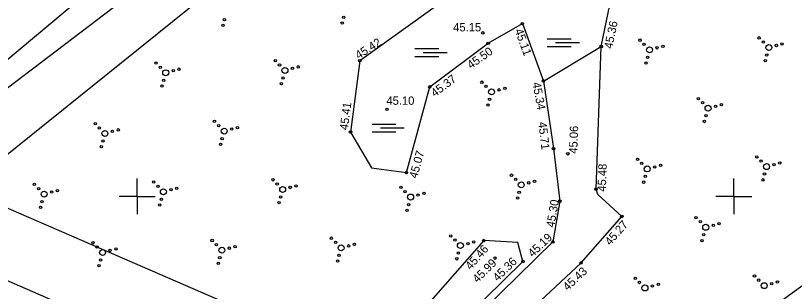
# Model space of a CAD drawing. Extents: x 634183 to 657565, y 6456707 to 6475529.
# Drawn here: x 636689.8 to 636755.1, y 6460092 to 6460115.2 of the extents above; entities that cross this region are included whole.
import ezdxf

# ---------------------------------------------------------------- set-up
doc = ezdxf.new("R2010")
doc.units = 0
for name, color, linetype in [('HALJASTUS', 7, 'Continuous'), ('KORGUS', 7, 'Continuous'), ('VEEKOGU', 7, 'Continuous'), ('VORK', 7, 'Continuous')]:
    doc.layers.add(name, color=color, linetype=linetype)

msp = doc.modelspace()

# ---------------------------------------------------------------- linework, layer by layer
at = {"layer": 'HALJASTUS'}
for p, q in [((636734.375, 6460113.24), (636736.38, 6460113.24)), ((636734.042, 6460109.69), (636738.892, 6460112.59)), ((636734.375, 6460112.59), (636736.38, 6460112.59)), ((636735.07, 6460112.915), (636737.07, 6460112.915)), ((636723.281, 6460112.409), (636725.286, 6460112.409)), ((636723.976, 6460112.084), (636725.976, 6460112.084)), ((636723.281, 6460111.759), (636725.286, 6460111.759)), ((636719.687, 6460106.073), (636721.692, 6460106.073)), ((636719.687, 6460105.423), (636721.692, 6460105.423)), ((636720.382, 6460105.748), (636722.382, 6460105.748))]:
    msp.add_line(p, q, dxfattribs=at)
for points in [[(636671.813, 6460097.001), (636701.179, 6460121.614), (636721.874, 6460137.342), (636732.052, 6460144.263), (636733.111, 6460151.366), (636733.177, 6460171.796), (636732.489, 6460188.414), (636729.206, 6460188.446), (636728.454, 6460172.023), (636730.055, 6460150.79), (636728.482, 6460146.513), (636719.7, 6460139.327), (636698.692, 6460123.923), (636675.304, 6460106.222), (636664.142, 6460111.444), (636660.181, 6460110.099), (636659.807, 6460107.364), (636672.209, 6460102.688), (636669.374, 6460098.213)], [(636722.024, 6460078.923), (636723.02, 6460080.937), (636724.924, 6460081.804), (636726.859, 6460080.355), (636731.336, 6460082.594), (636733.604, 6460076.013), (636747.219, 6460086.329), (636763.475, 6460098.111), (636775.195, 6460106.795), (636777.472, 6460109.452), (636779.513, 6460110.051), (636780.832, 6460108.729), (636781.454, 6460106.099), (636779.859, 6460104.343), (636777.492, 6460103.745), (636765.757, 6460095.112), (636749.648, 6460083.582), (636730.763, 6460067.118), (636729.024, 6460068.349), (636729.936, 6460072.005)], [(636710.95, 6460081.21), (636717.114, 6460080.761), (636721.117, 6460083.501), (636732.334, 6460094.54), (636731.901, 6460096.13), (636729.044, 6460096.294), (636720.143, 6460086.154), (636714.855, 6460087.822), (636687.301, 6460099.796), (636684.456, 6460099.799), (636682.449, 6460097.611), (636685.762, 6460094.395), (636710.385, 6460083.662)]]:
    msp.add_lwpolyline(points, close=True, dxfattribs=at)
for centre, radius in [((636707.32, 6460114.848), 0.1), ((636717.184, 6460114.558), 0.1), ((636717.315, 6460115.043), 0.1), ((636707.189, 6460114.364), 0.1), ((636752.125, 6460113.313), 0.1), ((636742.13, 6460113.119), 0.1), ((636742.483, 6460112.765), 0.1), ((636743.572, 6460112.476), 0.1), ((636744.056, 6460112.606), 0.1), ((636752.478, 6460112.96), 0.1), ((636752.938, 6460112.5), 0.25), ((636753.567, 6460112.67), 0.1), ((636754.051, 6460112.801), 0.1), ((636742.943, 6460112.306), 0.25), ((636752.768, 6460111.871), 0.1), ((636701.581, 6460111.196), 0.1), ((636711.576, 6460111.39), 0.1), ((636742.642, 6460111.192), 0.1), ((636742.773, 6460111.676), 0.1), ((636752.637, 6460111.387), 0.1), ((636701.935, 6460110.842), 0.1), ((636702.395, 6460110.383), 0.25), ((636703.024, 6460110.552), 0.1), ((636703.508, 6460110.683), 0.1), ((636711.93, 6460111.037), 0.1), ((636712.39, 6460110.577), 0.25), ((636713.019, 6460110.747), 0.1), ((636713.503, 6460110.878), 0.1), ((636712.22, 6460109.948), 0.1), ((636702.094, 6460109.269), 0.1), ((636702.225, 6460109.753), 0.1), ((636712.089, 6460109.463), 0.1), ((636728.888, 6460109.591), 0.1), ((636729.242, 6460109.237), 0.1), ((636729.701, 6460108.777), 0.25), ((636730.331, 6460108.947), 0.1), ((636730.815, 6460109.078), 0.1), ((636729.531, 6460108.148), 0.1), ((636747.03, 6460108.219), 0.1), ((636729.401, 6460107.664), 0.1), ((636747.383, 6460107.865), 0.1), ((636747.843, 6460107.406), 0.25), ((636748.472, 6460107.575), 0.1), ((636748.957, 6460107.706), 0.1), ((636747.673, 6460106.776), 0.1), ((636696.487, 6460106.101), 0.1), ((636706.482, 6460106.296), 0.1), ((636747.542, 6460106.292), 0.1), ((636696.84, 6460105.748), 0.1), ((636697.3, 6460105.288), 0.25), ((636697.929, 6460105.458), 0.1), ((636698.414, 6460105.589), 0.1), ((636706.835, 6460105.942), 0.1), ((636707.295, 6460105.482), 0.25), ((636707.924, 6460105.652), 0.1), ((636708.409, 6460105.783), 0.1), ((636697.13, 6460104.659), 0.1), ((636707.125, 6460104.853), 0.1), ((636696.999, 6460104.174), 0.1), ((636706.994, 6460104.369), 0.1), ((636741.935, 6460103.124), 0.1), ((636742.289, 6460102.77), 0.1), ((636751.93, 6460103.318), 0.1), ((636752.284, 6460102.965), 0.1), ((636753.857, 6460102.806), 0.1), ((636742.748, 6460102.311), 0.25), ((636743.378, 6460102.481), 0.1), ((636743.862, 6460102.611), 0.1), ((636752.743, 6460102.505), 0.25), ((636753.373, 6460102.675), 0.1), ((636711.382, 6460101.395), 0.1), ((636731.372, 6460101.784), 0.1), ((636731.725, 6460101.431), 0.1), ((636742.579, 6460101.682), 0.1), ((636752.443, 6460101.392), 0.1), ((636752.574, 6460101.876), 0.1), ((636691.392, 6460101.006), 0.1), ((636701.387, 6460101.201), 0.1), ((636701.741, 6460100.847), 0.1), ((636711.735, 6460101.042), 0.1), ((636712.195, 6460100.582), 0.25), ((636712.824, 6460100.752), 0.1), ((636713.309, 6460100.883), 0.1), ((636722.104, 6460100.762), 0.1), ((636732.185, 6460100.971), 0.25), ((636732.814, 6460101.141), 0.1), ((636733.299, 6460101.272), 0.1), ((636742.448, 6460101.197), 0.1), ((636691.746, 6460100.653), 0.1), ((636692.205, 6460100.193), 0.25), ((636692.835, 6460100.363), 0.1), ((636693.319, 6460100.494), 0.1), ((636702.2, 6460100.388), 0.25), ((636702.829, 6460100.557), 0.1), ((636703.314, 6460100.688), 0.1), ((636722.458, 6460100.408), 0.1), ((636722.918, 6460099.948), 0.25), ((636723.547, 6460100.118), 0.1), ((636724.031, 6460100.249), 0.1), ((636732.015, 6460100.342), 0.1), ((636692.035, 6460099.564), 0.1), ((636702.03, 6460099.758), 0.1), ((636711.895, 6460099.469), 0.1), ((636712.025, 6460099.953), 0.1), ((636731.884, 6460099.857), 0.1), ((636691.905, 6460099.08), 0.1), ((636701.9, 6460099.274), 0.1), ((636722.617, 6460098.835), 0.1), ((636722.748, 6460099.319), 0.1), ((636746.835, 6460098.224), 0.1), ((636747.189, 6460097.87), 0.1), ((636747.649, 6460097.411), 0.25), ((636748.278, 6460097.58), 0.1), ((636748.762, 6460097.711), 0.1), ((636706.287, 6460096.301), 0.1), ((636716.282, 6460096.495), 0.1), ((636726.277, 6460096.69), 0.1), ((636726.631, 6460096.336), 0.1), ((636728.204, 6460096.177), 0.1), ((636747.348, 6460096.297), 0.1), ((636747.479, 6460096.781), 0.1), ((636696.292, 6460096.106), 0.1), ((636696.646, 6460095.753), 0.1), ((636698.219, 6460095.594), 0.1), ((636706.641, 6460095.947), 0.1), ((636707.1, 6460095.487), 0.25), ((636707.73, 6460095.657), 0.1), ((636708.214, 6460095.788), 0.1), ((636716.636, 6460096.142), 0.1), ((636717.095, 6460095.682), 0.25), ((636717.725, 6460095.852), 0.1), ((636718.209, 6460095.982), 0.1), ((636727.09, 6460095.876), 0.25), ((636727.72, 6460096.046), 0.1), ((636697.105, 6460095.293), 0.25), ((636697.735, 6460095.463), 0.1), ((636706.931, 6460094.858), 0.1), ((636716.926, 6460095.053), 0.1), ((636726.921, 6460095.247), 0.1), ((636696.936, 6460094.664), 0.1), ((636706.8, 6460094.374), 0.1), ((636716.795, 6460094.568), 0.1), ((636726.79, 6460094.763), 0.1), ((636696.805, 6460094.179), 0.1), ((636741.741, 6460093.129), 0.1), ((636751.736, 6460093.324), 0.1), ((636752.089, 6460092.97), 0.1), ((636742.094, 6460092.776), 0.1), ((636742.554, 6460092.316), 0.25), ((636743.183, 6460092.486), 0.1), ((636743.668, 6460092.616), 0.1), ((636752.549, 6460092.51), 0.25), ((636753.178, 6460092.68), 0.1), ((636753.662, 6460092.811), 0.1)]:
    msp.add_circle(centre, radius, dxfattribs=at)
at = {"layer": 'KORGUS'}
for centre in [(636732.286, 6460114.504), (636728.97, 6460113.727), (636729.414, 6460112.854), (636738.892, 6460112.59), (636718.664, 6460111.393), (636734.042, 6460109.69), (636724.521, 6460109.195), (636720.943, 6460107.316), (636717.88, 6460105.408), (636734.894, 6460104.013), (636736.096, 6460103.581), (636722.562, 6460102.002), (636738.46, 6460100.608), (636735.418, 6460099.603), (636740.621, 6460098.32), (636729.044, 6460096.294), (636734.843, 6460096.182), (636729.985, 6460094.823), (636732.334, 6460094.54), (636737.2, 6460094.419)]:
    msp.add_circle(centre, 0.105, dxfattribs=at)
at = {"layer": 'VEEKOGU'}
for points in [[(636736.614, 6460171.856), (636739.344, 6460172.319), (636740.052, 6460173.509), (636739.709, 6460174.486), (636736.71, 6460174.601), (636735.735, 6460189.271), (636735.421, 6460191.325), (636734.75, 6460192.039), (636733.64, 6460192.348), (636733.089, 6460191.518), (636733.019, 6460188.772), (636734.001, 6460171.853), (636733.879, 6460146.313), (636733.784, 6460143.752), (636723.281, 6460135.312), (636703.467, 6460120.023), (636672.8, 6460096.668), (636671.255, 6460096.594)], [(636716.378, 6460074.931), (636737.2, 6460094.419), (636740.621, 6460098.32), (636738.607, 6460100.167), (636738.46, 6460100.608), (636738.892, 6460112.59), (636740.342, 6460119.619), (636740.493, 6460124.203), (636736.16, 6460127.725), (636736.708, 6460141.473), (636737.127, 6460142.193), (636739.347, 6460143.716), (636766.621, 6460166.297), (636767.599, 6460168.083), (636765.594, 6460167.875), (636737.616, 6460146.892), (636737.029, 6460147.228), (636737.378, 6460154.511), (636736.614, 6460171.856)], [(636676.815, 6460093.649), (636705.535, 6460116.779), (636725.583, 6460133.173), (636733.765, 6460139.536), (636734.521, 6460139.338), (636732.756, 6460131.361), (636734.012, 6460130.376), (636732.155, 6460123.718), (636732.03, 6460120.822), (636729.547, 6460117.953), (636726.947, 6460117.361), (636718.664, 6460111.393), (636717.88, 6460105.408), (636719.63, 6460102.397), (636722.562, 6460102.002), (636724.521, 6460109.195), (636729.414, 6460112.854), (636732.286, 6460114.504), (636734.042, 6460109.69), (636734.894, 6460104.013), (636735.418, 6460099.603), (636734.843, 6460096.182), (636714.335, 6460076.038)]]:
    msp.add_lwpolyline(points, dxfattribs=at)
at = {"layer": 'VORK'}
for p, q in [((636700, 6460100), (636700, 6460101.5)), ((636750, 6460100), (636750, 6460101.5)), ((636700, 6460100), (636698.5, 6460100)), ((636700, 6460100), (636701.5, 6460100)), ((636700, 6460100), (636700, 6460098.5)), ((636750, 6460100), (636748.5, 6460100)), ((636750, 6460100), (636751.5, 6460100)), ((636750, 6460100), (636750, 6460098.5))]:
    msp.add_line(p, q, dxfattribs=at)

# ---------------------------------------------------------------- texts
at = {"layer": 'KORGUS'}
for s, p in [('45.15', (636726.486, 6460113.854)), ('45.10', (636720.891, 6460107.693))]:
    msp.add_text(s, height=0.7, dxfattribs=at).set_placement(p)
for s, rotation, p in [('45.36', 78.34406, (636739.807, 6460112.357)), ('45.11', 290.04042, (636731.628, 6460113.943)), ('45.42', 32.63075, (636718.561, 6460111.494)), ('45.50', 35.55467, (636727.97, 6460110.665)), ('45.37', 36.78925, (636724.94, 6460108.313)), ('45.34', 280.75944, (636733.12, 6460109.524)), ('45.41', 82.53708, (636717.656, 6460105.538)), ('45.71', 276.77616, (636733.614, 6460106.218)), ('45.06', 87.93515, (636736.879, 6460103.579)), ('45.07', 74.7651, (636723.457, 6460101.465)), ('45.48', 87.93515, (636739.274, 6460100.392)), ('45.30', 80.45893, (636734.96, 6460097.36)), ('45.27', 48.75071, (636739.644, 6460095.836)), ('45.19', 43.812, (636733.152, 6460094.854)), ('45.46', 48.72299, (636727.952, 6460093.789)), ('45.99', 44.54177, (636728.514, 6460092.698)), ('45.36', 44.54177, (636730.216, 6460092.822)), ('45.43', 43.10457, (636736.071, 6460092.032))]:
    msp.add_text(s, height=0.7, rotation=rotation, dxfattribs=at).set_placement(p)

doc.saveas('drawing.dxf')
